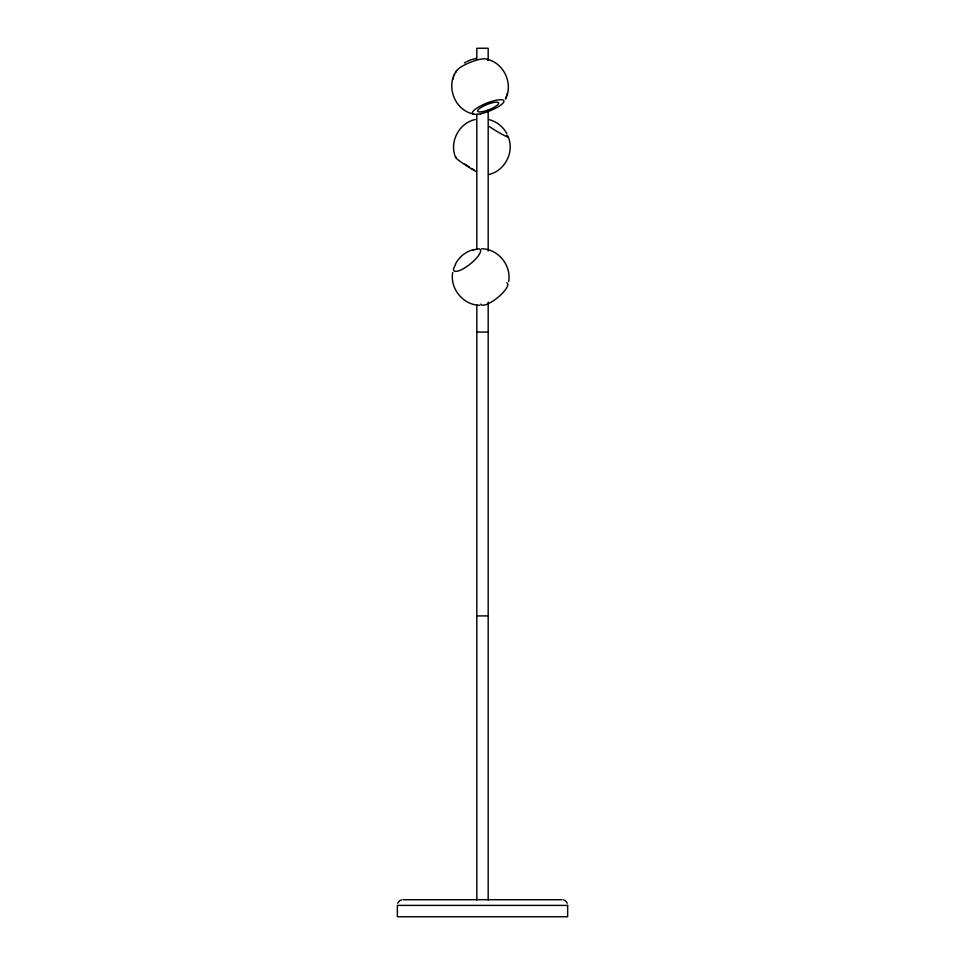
<?xml version="1.0" encoding="UTF-8"?>
<svg xmlns="http://www.w3.org/2000/svg" width="965" height="965" viewBox="0 0 965 965"><rect width="100%" height="100%" fill="white"/><g stroke="black" fill="none" stroke-linecap="round" stroke-linejoin="round"><path stroke-width="1.45" d="M452.706 272.48C449.75 288.632 463.26 305.181 479.726 305.254M508.639 281.527C511.583 265.375 498.085 248.837 481.619 248.765M456.602 70.71C445.48 85.873 454.587 109.974 472.934 113.894M507.481 93.412L505.455 99.033C513.513 83.846 503.935 62.978 487.144 59.335M452.597 79.805L453.26 77.984M454.032 75.801L454.624 74.196M397.725 903.192L399.51 900.815L401.536 899.863M455.371 264.253C458.882 257.221 465.432 251.756 473.055 249.754M464.442 62.918L466.155 61.905M467.253 61.326L471.511 59.577M475.263 119.515C459.05 122.881 449.087 141.952 455.528 157.186M488.507 174.581C504.719 171.227 514.671 152.144 508.241 136.909M472.476 59.311L476.24 58.515M476.819 332.069L488.181 332.069M476.819 615.899L488.181 615.899M403.032 899.718L561.968 899.718M489.002 119.588C496.577 121.506 503.223 126.729 506.83 133.665M563.464 899.863L565.49 900.815L567.275 903.192M488.181 60.264L488.181 48.25L476.819 48.25L476.819 58.756M488.181 109.817L488.181 250.984M488.181 302.045L488.181 899.863M476.819 114.328L476.819 249.477M476.819 305.049L476.819 899.863M456.107 72.049A16.936 4.186 -21.7 0 1 471.74 61.748A16.936 4.186 -21.7 0 1 487.723 60.276M474.008 169.78A11.254 0.917 32.1 0 1 471.644 168.405M469.159 166.873A11.254 0.917 32.1 0 1 464.491 163.785M476.107 171.577A16.936 1.387 32.1 0 1 460.305 161.505A16.936 1.387 32.1 0 1 456.288 157.247M506.842 135.209A16.936 1.387 32.1 0 1 504.647 135.643A16.936 1.387 32.1 0 1 489.207 126.499M506.746 282.817A16.936 5.018 -38.8 0 1 497.856 297.449A16.936 5.018 -38.8 0 1 480.811 304.096M473.272 250.249A16.936 5.018 -38.8 0 1 478.99 254.857A16.936 5.018 -38.8 0 1 460.221 270.248A16.936 5.018 -38.8 0 1 455.601 264.736M567.649 905.399L397.351 905.399L397.351 916.75L567.649 916.75L567.649 905.399M483.007 111.554A11.254 2.774 -21.7 0 0 498.664 103.146A11.254 2.774 -21.7 0 0 482.802 106.476A11.254 2.774 -21.7 0 0 483.007 111.554M480.413 113.822A16.936 4.186 -21.7 0 0 503.971 101.168A16.936 4.186 -21.7 0 0 480.1 106.186A16.936 4.186 -21.7 0 0 480.413 113.822"/></g></svg>
